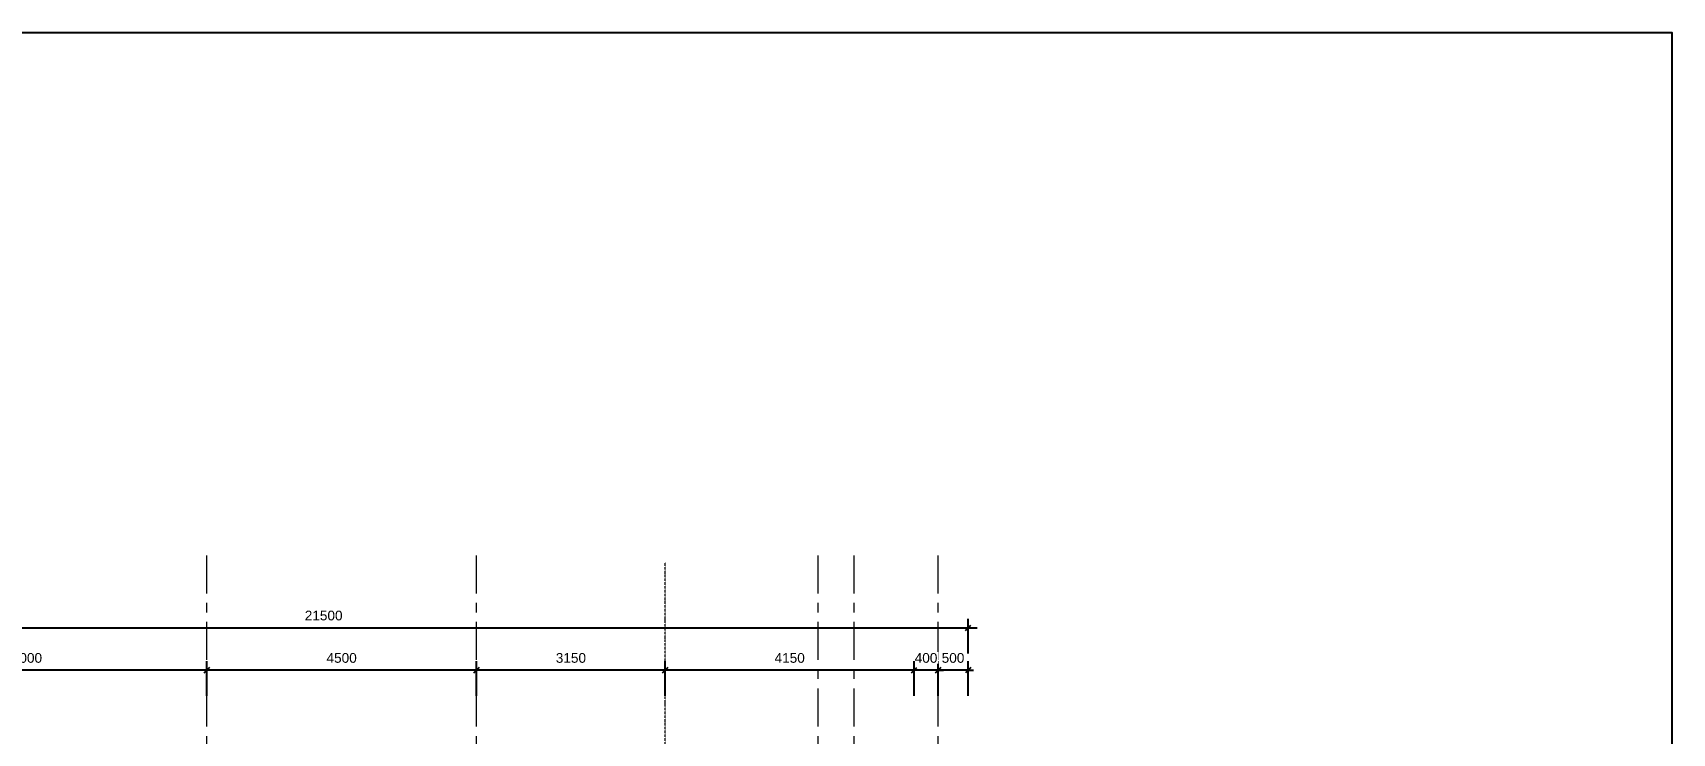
# Model space of a CAD drawing. Header units: millimetres. Extents: x 2164007 to 2324354, y -2513385 to -2308978.
# Drawn here: x 2255938 to 2283289, y -2418631 to -2406936 of the extents above; entities that cross this region are included whole.
import ezdxf

# ---------------------------------------------------------------- set-up
doc = ezdxf.new("R2010")
doc.units = ezdxf.units.MM
doc.linetypes.add('Grid Line', pattern=[22.225, 12.7, -3.175, 3.175, -3.175])
doc.linetypes.add('IMPORT-ACAD_ISO10W100 _2_', pattern=[6, 4, -1, 0, -1])
doc.layers.add('5', color=5, linetype='Continuous')
for name, color, linetype, lineweight in [('A-ANNO-DIMS', 211, 'Continuous', 9), ('A-DETL', 8, 'Continuous', 9), ('S-GRID', 8, 'Continuous', 9)]:
    doc.layers.add(name, color=color, linetype=linetype, lineweight=lineweight)
doc.styles.add('Arial_1', font='arial.ttf', dxfattribs={"height": 162.282934})
doc.dimstyles.new('Dim_dai_ca_vu', dxfattribs={"dimscale": 304.8, "dimtxt": 165, "dimasz": 0.292969, "dimexe": 0.492126, "dimexo": 0.0625, "dimgap": 0.393701, "dimtad": 1, "dimdec": 0, "dimzin": 0, "dimdsep": 46, "dimtxsty": 'Arial_1', "dimblk1": 'OBLIQUE', "dimblk2": 'OBLIQUE', "dimsah": 1, "dimcen": 0.09, "dimdle": 0.492126, "dimadec": 0, "dimazin": 0, "dimtfac": 1, "dimtdec": 4, "dimtix": 1, "dimtmove": 0, "dimatfit": 3, "dimfxl": 0.984252, "dimfxlon": 1, "dimtvp": 1, "dimtfill": 1, "dimtolj": 1, "dimtzin": 0, "dimarcsym": 2})

# ---------------------------------------------------------------- blocks, each defined once
blk = doc.blocks.new('_Oblique')
at = {"color": 0, "linetype": 'ByBlock', "lineweight": -2}
blk.add_line((-0.5, -0.5), (0.5, 0.5), dxfattribs=at)
blk = doc.blocks.new('*D361')
at = {"layer": 'A-ANNO-DIMS', "color": 0, "lineweight": -2}
for p, q in [((2271041, -2418009), (2271041, -2417428)), ((2271541, -2418009), (2271541, -2417428)), ((2271041, -2417578), (2270951, -2417578)), ((2271541, -2417578), (2271041, -2417578)), ((2271541, -2417578), (2271630, -2417578))]:
    blk.add_line(p, q, dxfattribs=at)
at = {"layer": 'Defpoints', "color": 0}
for p in [(2271041, -2418028), (2271541, -2418028)]:
    blk.add_point(p, dxfattribs=at)
at = {"layer": 'A-ANNO-DIMS', "color": 0, "lineweight": -2, "xscale": 89.296875, "yscale": 89.296875, "zscale": 89.296875}
blk.add_blockref('_Oblique', (2271041, -2417578), dxfattribs=at)
at = {"layer": 'A-ANNO-DIMS', "color": 0, "lineweight": -2, "xscale": 89.296875, "yscale": 89.296875, "zscale": 89.296875, "rotation": 180}
blk.add_blockref('_Oblique', (2271541, -2417578), dxfattribs=at)
at = {"layer": 'A-ANNO-DIMS', "color": 0, "insert": (2271291, -2417375), "char_height": 162.3, "attachment_point": 5, "style": 'Arial_1', "bg_fill": 3, "box_fill_scale": 1.1, "bg_fill_color": 256, "bg_fill_true_color": 13158600, "bg_fill_transparency": 10706956}
blk.add_mtext('\\A1;500', dxfattribs=at)
at = {"layer": 'Defpoints', "color": 0}
blk.add_point((2271041, -2417578), dxfattribs=at)
blk = doc.blocks.new('*D362')
at = {"layer": 'A-ANNO-DIMS', "color": 0, "lineweight": -2}
for p, q in [((2270641, -2418009), (2270641, -2417428)), ((2271041, -2418009), (2271041, -2417428)), ((2270641, -2417578), (2270551, -2417578)), ((2271041, -2417578), (2270641, -2417578)), ((2271041, -2417578), (2271130, -2417578))]:
    blk.add_line(p, q, dxfattribs=at)
at = {"layer": 'Defpoints', "color": 0}
for p in [(2270641, -2418028), (2271041, -2418028)]:
    blk.add_point(p, dxfattribs=at)
at = {"layer": 'A-ANNO-DIMS', "color": 0, "lineweight": -2, "xscale": 89.296875, "yscale": 89.296875, "zscale": 89.296875}
blk.add_blockref('_Oblique', (2270641, -2417578), dxfattribs=at)
at = {"layer": 'A-ANNO-DIMS', "color": 0, "lineweight": -2, "xscale": 89.296875, "yscale": 89.296875, "zscale": 89.296875, "rotation": 180}
blk.add_blockref('_Oblique', (2271041, -2417578), dxfattribs=at)
at = {"layer": 'A-ANNO-DIMS', "color": 0, "insert": (2270841, -2417375), "char_height": 162.3, "attachment_point": 5, "style": 'Arial_1', "bg_fill": 3, "box_fill_scale": 1.1, "bg_fill_color": 256, "bg_fill_true_color": 13158600, "bg_fill_transparency": 12559660}
blk.add_mtext('\\A1;400', dxfattribs=at)
at = {"layer": 'Defpoints', "color": 0}
blk.add_point((2270641, -2417578), dxfattribs=at)
blk = doc.blocks.new('*D363')
at = {"layer": 'A-ANNO-DIMS', "color": 0, "lineweight": -2}
for p, q in [((2266491, -2418009), (2266491, -2417428)), ((2270641, -2418009), (2270641, -2417428)), ((2270791, -2417578), (2266341, -2417578))]:
    blk.add_line(p, q, dxfattribs=at)
at = {"layer": 'Defpoints', "color": 0}
for p in [(2266491, -2417578), (2266491, -2418028), (2270641, -2418028)]:
    blk.add_point(p, dxfattribs=at)
at = {"layer": 'A-ANNO-DIMS', "color": 0, "lineweight": -2, "xscale": 89.296875, "yscale": 89.296875, "zscale": 89.296875, "rotation": 180}
blk.add_blockref('_Oblique', (2266491, -2417578), dxfattribs=at)
at = {"layer": 'A-ANNO-DIMS', "color": 0, "lineweight": -2, "xscale": 89.296875, "yscale": 89.296875, "zscale": 89.296875}
blk.add_blockref('_Oblique', (2270641, -2417578), dxfattribs=at)
at = {"layer": 'A-ANNO-DIMS', "color": 0, "insert": (2268566, -2417375), "char_height": 162.3, "attachment_point": 5, "style": 'Arial_1', "bg_fill": 3, "box_fill_scale": 1.1, "bg_fill_color": 256, "bg_fill_true_color": 13158600, "bg_fill_transparency": 10686976}
blk.add_mtext('\\A1;4150', dxfattribs=at)
blk = doc.blocks.new('*D364')
at = {"layer": 'A-ANNO-DIMS', "color": 0, "lineweight": -2}
for p, q in [((2263341, -2418009), (2263341, -2417428)), ((2266491, -2418009), (2266491, -2417428)), ((2266641, -2417578), (2263191, -2417578))]:
    blk.add_line(p, q, dxfattribs=at)
at = {"layer": 'Defpoints', "color": 0}
for p in [(2263341, -2417578), (2263341, -2418028), (2266491, -2418028)]:
    blk.add_point(p, dxfattribs=at)
at = {"layer": 'A-ANNO-DIMS', "color": 0, "lineweight": -2, "xscale": 89.296875, "yscale": 89.296875, "zscale": 89.296875, "rotation": 180}
blk.add_blockref('_Oblique', (2263341, -2417578), dxfattribs=at)
at = {"layer": 'A-ANNO-DIMS', "color": 0, "lineweight": -2, "xscale": 89.296875, "yscale": 89.296875, "zscale": 89.296875}
blk.add_blockref('_Oblique', (2266491, -2417578), dxfattribs=at)
at = {"layer": 'A-ANNO-DIMS', "color": 0, "insert": (2264916, -2417375), "char_height": 162.3, "attachment_point": 5, "style": 'Arial_1', "bg_fill": 3, "box_fill_scale": 1.1, "bg_fill_color": 256, "bg_fill_true_color": 13158600, "bg_fill_transparency": 12559660}
blk.add_mtext('\\A1;3150', dxfattribs=at)
blk = doc.blocks.new('*D365')
at = {"layer": 'A-ANNO-DIMS', "color": 0, "lineweight": -2}
for p, q in [((2258841, -2418009), (2258841, -2417428)), ((2263341, -2418009), (2263341, -2417428)), ((2263491, -2417578), (2258691, -2417578))]:
    blk.add_line(p, q, dxfattribs=at)
at = {"layer": 'Defpoints', "color": 0}
for p in [(2258841, -2417578), (2258841, -2418028), (2263341, -2418028)]:
    blk.add_point(p, dxfattribs=at)
at = {"layer": 'A-ANNO-DIMS', "color": 0, "lineweight": -2, "xscale": 89.296875, "yscale": 89.296875, "zscale": 89.296875, "rotation": 180}
blk.add_blockref('_Oblique', (2258841, -2417578), dxfattribs=at)
at = {"layer": 'A-ANNO-DIMS', "color": 0, "lineweight": -2, "xscale": 89.296875, "yscale": 89.296875, "zscale": 89.296875}
blk.add_blockref('_Oblique', (2263341, -2417578), dxfattribs=at)
at = {"layer": 'A-ANNO-DIMS', "color": 0, "insert": (2261091, -2417375), "char_height": 162.3, "attachment_point": 5, "style": 'Arial_1', "bg_fill": 3, "box_fill_scale": 1.1, "bg_fill_color": 256, "bg_fill_true_color": 13158600, "bg_fill_transparency": 12559660}
blk.add_mtext('\\A1;4500', dxfattribs=at)
blk = doc.blocks.new('*D366')
at = {"layer": 'A-ANNO-DIMS', "color": 0, "lineweight": -2}
for p, q in [((2252841, -2418009), (2252841, -2417428)), ((2258841, -2418009), (2258841, -2417428)), ((2258991, -2417578), (2252691, -2417578))]:
    blk.add_line(p, q, dxfattribs=at)
at = {"layer": 'Defpoints', "color": 0}
for p in [(2252841, -2417578), (2252841, -2418028), (2258841, -2418028)]:
    blk.add_point(p, dxfattribs=at)
at = {"layer": 'A-ANNO-DIMS', "color": 0, "lineweight": -2, "xscale": 89.296875, "yscale": 89.296875, "zscale": 89.296875, "rotation": 180}
blk.add_blockref('_Oblique', (2252841, -2417578), dxfattribs=at)
at = {"layer": 'A-ANNO-DIMS', "color": 0, "lineweight": -2, "xscale": 89.296875, "yscale": 89.296875, "zscale": 89.296875}
blk.add_blockref('_Oblique', (2258841, -2417578), dxfattribs=at)
at = {"layer": 'A-ANNO-DIMS', "color": 0, "insert": (2255841, -2417375), "char_height": 162.3, "attachment_point": 5, "style": 'Arial_1', "bg_fill": 3, "box_fill_scale": 1.1, "bg_fill_color": 256, "bg_fill_true_color": 13158600, "bg_fill_transparency": 0}
blk.add_mtext('\\A1;6000', dxfattribs=at)
blk = doc.blocks.new('*D369')
at = {"layer": 'A-ANNO-DIMS', "color": 0, "lineweight": -2}
for p, q in [((2250041, -2417301), (2250041, -2416720)), ((2271541, -2417301), (2271541, -2416720)), ((2249891, -2416870), (2271691, -2416870))]:
    blk.add_line(p, q, dxfattribs=at)
at = {"layer": 'Defpoints', "color": 0}
for p in [(2271541, -2416870), (2250041, -2417320), (2271541, -2417320)]:
    blk.add_point(p, dxfattribs=at)
at = {"layer": 'A-ANNO-DIMS', "color": 0, "lineweight": -2, "xscale": 89.296875, "yscale": 89.296875, "zscale": 89.296875, "rotation": 180}
blk.add_blockref('_Oblique', (2250041, -2416870), dxfattribs=at)
at = {"layer": 'A-ANNO-DIMS', "color": 0, "lineweight": -2, "xscale": 89.296875, "yscale": 89.296875, "zscale": 89.296875}
blk.add_blockref('_Oblique', (2271541, -2416870), dxfattribs=at)
at = {"layer": 'A-ANNO-DIMS', "color": 0, "insert": (2260791, -2416667), "char_height": 162.3, "attachment_point": 5, "style": 'Arial_1', "bg_fill": 3, "box_fill_scale": 1.1, "bg_fill_color": 256, "bg_fill_true_color": 13158600, "bg_fill_transparency": 16286236}
blk.add_mtext('\\A1;21500', dxfattribs=at)

msp = doc.modelspace()

# ---------------------------------------------------------------- linework, layer by layer
at = {"layer": 'A-DETL', "linetype": 'IMPORT-ACAD_ISO10W100 _2_'}
msp.add_line((2266490.7, -2419375.3), (2266490.7, -2415775.3), dxfattribs=at)
at = {"layer": 'S-GRID', "linetype": 'Grid Line', "ltscale": 50}
for p, q in [((2258840.7, -2429631.3), (2258840.7, -2415620.8)), ((2263340.7, -2429631.3), (2263340.7, -2415620.8)), ((2269040.7, -2429631.3), (2269040.7, -2415620.8)), ((2269640.7, -2429631.3), (2269640.7, -2415620.8)), ((2271040.7, -2429631.3), (2271040.7, -2415620.8))]:
    msp.add_line(p, q, dxfattribs=at)

# ---------------------------------------------------------------- next in the draw order: dimensions: what is measured, and where the dimension line sits
at = {"layer": 'A-ANNO-DIMS'}
dim = msp.add_linear_dim(base=(2271040.7, -2417578.2), p1=(2271540.7, -2418028.2), p2=(2271040.7, -2418028.2), dimstyle='Dim_dai_ca_vu', override={"dimpost": '<>', "dimfxl": 500}, dxfattribs=at)
dim.commit()
dim.dimension.update_dxf_attribs({"geometry": '*D361', "text_midpoint": (2271290.7, -2417375.4)})

# ---------------------------------------------------------------- next in the draw order: dimensions: what is measured, and where the dimension line sits
dim = msp.add_linear_dim(base=(2270640.7, -2417578.2), p1=(2271040.7, -2418028.2), p2=(2270640.7, -2418028.2), dimstyle='Dim_dai_ca_vu', override={"dimpost": '<>', "dimfxl": 400}, dxfattribs=at)
dim.commit()
dim.dimension.update_dxf_attribs({"geometry": '*D362', "text_midpoint": (2270840.7, -2417375.4)})

# ---------------------------------------------------------------- next in the draw order: dimensions: what is measured, and where the dimension line sits
dim = msp.add_linear_dim(base=(2266490.7, -2417578.2), p1=(2270640.7, -2418028.2), p2=(2266490.7, -2418028.2), dimstyle='Dim_dai_ca_vu', override={"dimpost": '<>', "dimfxl": 4150}, dxfattribs=at)
dim.commit()
dim.dimension.update_dxf_attribs({"geometry": '*D363', "text_midpoint": (2268565.7, -2417375.4)})

# ---------------------------------------------------------------- next in the draw order: dimensions: what is measured, and where the dimension line sits
dim = msp.add_linear_dim(base=(2263340.7, -2417578.2), p1=(2266490.7, -2418028.2), p2=(2263340.7, -2418028.2), dimstyle='Dim_dai_ca_vu', override={"dimpost": '<>', "dimfxl": 3150}, dxfattribs=at)
dim.commit()
dim.dimension.update_dxf_attribs({"geometry": '*D364', "text_midpoint": (2264915.7, -2417375.3)})

# ---------------------------------------------------------------- next in the draw order: dimensions: what is measured, and where the dimension line sits
dim = msp.add_linear_dim(base=(2258840.7, -2417578.2), p1=(2263340.7, -2418028.2), p2=(2258840.7, -2418028.2), dimstyle='Dim_dai_ca_vu', override={"dimpost": '<>', "dimfxl": 4500}, dxfattribs=at)
dim.commit()
dim.dimension.update_dxf_attribs({"geometry": '*D365', "text_midpoint": (2261090.7, -2417375.4)})

# ---------------------------------------------------------------- next in the draw order: dimensions: what is measured, and where the dimension line sits
dim = msp.add_linear_dim(base=(2252840.7, -2417578.2), p1=(2258840.7, -2418028.2), p2=(2252840.7, -2418028.2), dimstyle='Dim_dai_ca_vu', override={"dimpost": '<>', "dimfxl": 6000}, dxfattribs=at)
dim.commit()
dim.dimension.update_dxf_attribs({"geometry": '*D366', "text_midpoint": (2255840.7, -2417375.4)})

# ---------------------------------------------------------------- next in the draw order: dimensions: what is measured, and where the dimension line sits
dim = msp.add_linear_dim(base=(2271540.7, -2416870.4), p1=(2250040.7, -2417320.4), p2=(2271540.7, -2417320.4), dimstyle='Dim_dai_ca_vu', override={"dimpost": '<>', "dimfxl": 21500}, dxfattribs=at)
dim.commit()
dim.dimension.update_dxf_attribs({"geometry": '*D369', "text_midpoint": (2260790.7, -2416667.5)})

# ---------------------------------------------------------------- next in the draw order: linework, layer by layer
at = {"layer": '5'}
msp.add_lwpolyline([(2242592.6, -2435714.3), (2283289.3, -2435714.3), (2283289.3, -2406936), (2242592.6, -2406936)], close=True, dxfattribs=at)

doc.saveas('drawing.dxf')
